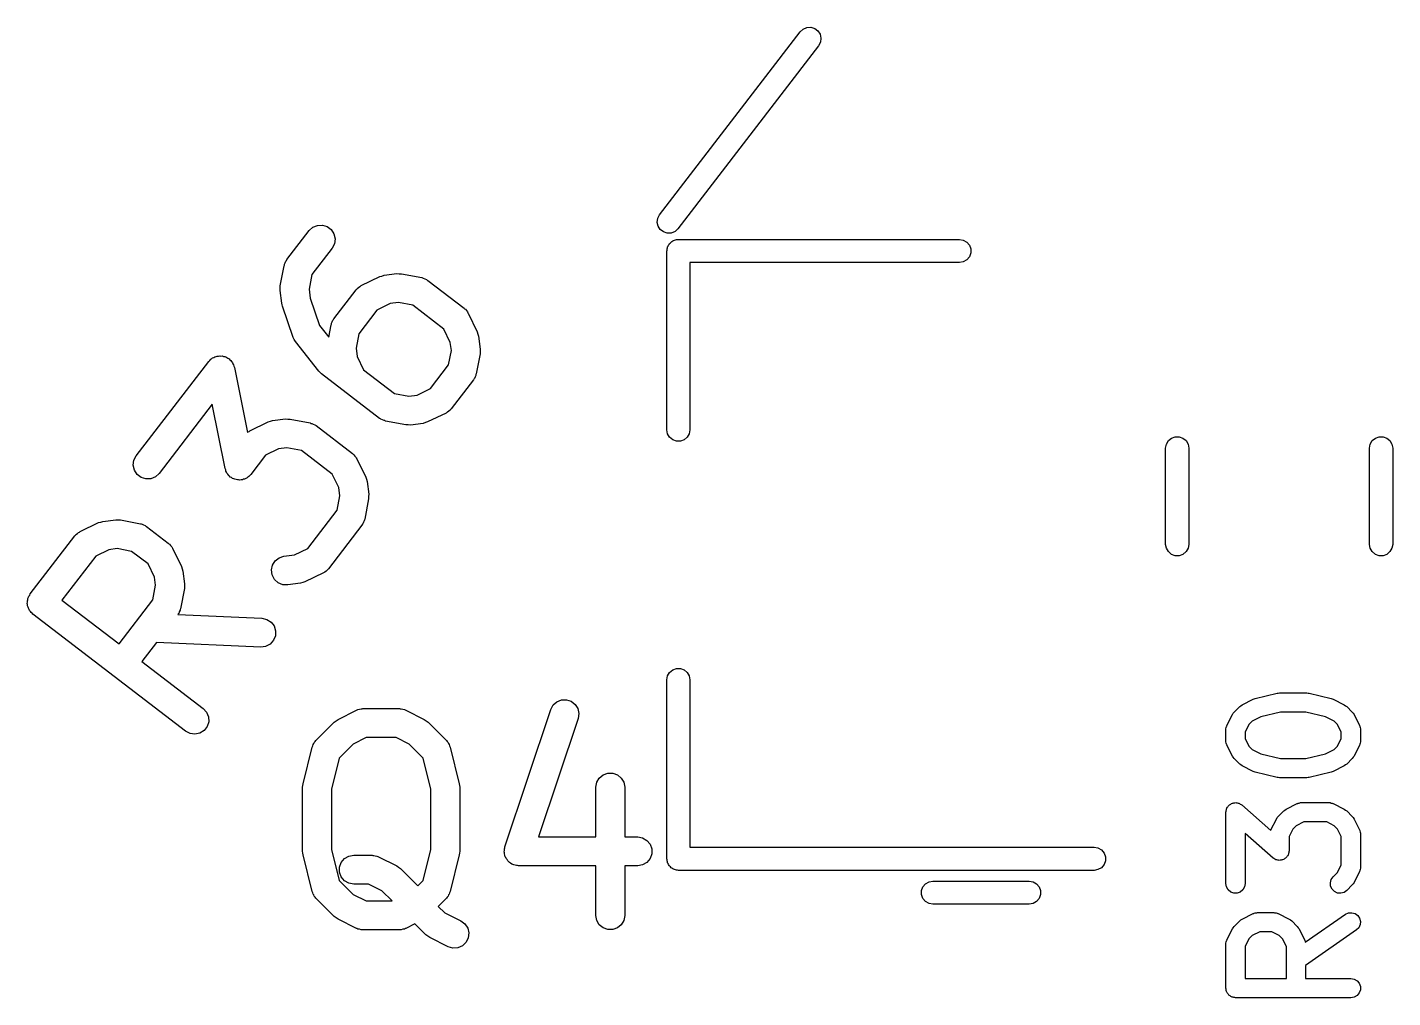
# Model space of a CAD drawing. Extents: x 83.4 to 168.1, y -157.3 to -85.4.
# Drawn here: x 91.53 to 98.63, y -109.38 to -104.34 of the extents above; entities that cross this region are included whole.
import ezdxf

# ---------------------------------------------------------------- set-up
doc = ezdxf.new("R2010")
doc.units = 0
doc.header["$MEASUREMENT"] = 0
doc.layers.add('BLACK', color=7, linetype='CONTINUOUS')

msp = doc.modelspace()

# ---------------------------------------------------------------- linework, layer by layer
at = {"layer": 'Black'}
for p, q in [((94.8202, -105.311), (95.5507, -104.359)), ((95.5507, -104.359), (95.5661, -104.345)), ((95.5661, -104.345), (95.5853, -104.337)), ((95.5853, -104.337), (95.6061, -104.336)), ((95.6061, -104.336), (95.626, -104.342)), ((95.626, -104.342), (95.6425, -104.355)), ((95.6425, -104.355), (95.6537, -104.372)), ((95.6537, -104.372), (95.6582, -104.393)), ((95.6459, -104.432), (94.9154, -105.384)), ((95.6555, -104.413), (95.6459, -104.432)), ((95.6582, -104.393), (95.6555, -104.413)), ((92.9986, -105.393), (93.0178, -105.375)), ((93.0178, -105.375), (93.0418, -105.366)), ((93.0418, -105.366), (93.0678, -105.364)), ((93.0678, -105.364), (93.0927, -105.372)), ((93.0927, -105.372), (93.1134, -105.388)), ((94.8078, -105.35), (94.8106, -105.329)), ((94.8123, -105.37), (94.8078, -105.35)), ((94.8106, -105.329), (94.8202, -105.311)), ((94.8235, -105.388), (94.8123, -105.37)), ((92.8826, -105.544), (92.9986, -105.393)), ((93.1134, -105.388), (93.1273, -105.41)), ((93.1273, -105.41), (93.133, -105.435)), ((93.133, -105.435), (93.1296, -105.461)), ((94.8401, -105.4), (94.8235, -105.388)), ((94.8599, -105.407), (94.8401, -105.4)), ((94.8808, -105.406), (94.8599, -105.407)), ((94.8793, -105.453), (94.8839, -105.45)), ((94.9, -105.398), (94.8808, -105.406)), ((94.8839, -105.45), (94.8879, -105.447)), ((94.8879, -105.447), (94.8928, -105.445)), ((94.8928, -105.445), (94.8974, -105.442)), ((94.8974, -105.442), (94.9025, -105.441)), ((94.9154, -105.384), (94.9, -105.398)), ((94.9025, -105.441), (94.9075, -105.44)), ((94.9075, -105.44), (94.9127, -105.44)), ((94.9127, -105.44), (94.9179, -105.439)), ((94.9179, -105.439), (96.3779, -105.439)), ((96.3779, -105.439), (96.3984, -105.442)), ((96.3984, -105.442), (96.4165, -105.453)), ((93.1176, -105.484), (93.0124, -105.621)), ((93.1296, -105.461), (93.1176, -105.484)), ((94.8579, -105.499), (94.8588, -105.494)), ((94.8579, -106.429), (94.8579, -105.499)), ((94.8588, -105.488), (94.8606, -105.483)), ((94.8588, -105.494), (94.8588, -105.488)), ((94.8606, -105.483), (94.8615, -105.478)), ((94.8615, -105.478), (94.8641, -105.474)), ((94.8641, -105.474), (94.8659, -105.469)), ((94.8659, -105.469), (94.8693, -105.465)), ((94.8693, -105.465), (94.8719, -105.46)), ((94.8719, -105.46), (94.8759, -105.457)), ((94.8759, -105.457), (94.8793, -105.453)), ((96.4165, -105.453), (96.4299, -105.469)), ((96.4299, -105.469), (96.437, -105.488)), ((96.437, -105.509), (96.4299, -105.529)), ((96.437, -105.488), (96.437, -105.509)), ((92.8483, -105.68), (92.8685, -105.576)), ((92.8685, -105.576), (92.87, -105.572)), ((92.87, -105.572), (92.8706, -105.567)), ((92.8706, -105.567), (92.8746, -105.56)), ((92.8746, -105.56), (92.8778, -105.551)), ((92.8778, -105.551), (92.8806, -105.548)), ((92.8806, -105.548), (92.8826, -105.544)), ((96.3779, -105.559), (94.9779, -105.559)), ((94.9779, -105.559), (94.9779, -106.429)), ((96.3984, -105.555), (96.3779, -105.559)), ((96.4165, -105.545), (96.3984, -105.555)), ((96.4299, -105.529), (96.4165, -105.545)), ((93.0124, -105.621), (92.9978, -105.697)), ((93.2695, -105.679), (93.3653, -105.632)), ((93.3653, -105.632), (93.3768, -105.629)), ((93.3768, -105.629), (93.3883, -105.625)), ((93.3883, -105.625), (93.455, -105.616)), ((93.455, -105.616), (93.467, -105.617)), ((93.467, -105.617), (93.4791, -105.617)), ((93.4791, -105.617), (93.5836, -105.637)), ((93.5836, -105.637), (93.5876, -105.639)), ((93.5876, -105.639), (93.5919, -105.64)), ((93.5919, -105.64), (93.5997, -105.644)), ((93.5997, -105.644), (93.6079, -105.647)), ((93.6079, -105.647), (93.6112, -105.65)), ((93.6112, -105.65), (93.615, -105.652)), ((93.615, -105.652), (93.8039, -105.796)), ((92.8475, -105.704), (92.8481, -105.692)), ((92.8563, -105.771), (92.8475, -105.704)), ((92.8481, -105.692), (92.8483, -105.68)), ((92.9978, -105.697), (93.0041, -105.744)), ((93.1269, -105.852), (93.2428, -105.701)), ((93.2428, -105.701), (93.246, -105.698)), ((93.246, -105.698), (93.2484, -105.694)), ((93.2484, -105.694), (93.2555, -105.689)), ((93.2555, -105.689), (93.262, -105.683)), ((93.262, -105.683), (93.266, -105.681)), ((93.266, -105.681), (93.2695, -105.679)), ((92.8586, -105.778), (92.8563, -105.771)), ((92.8597, -105.785), (92.8586, -105.778)), ((92.9151, -105.948), (92.8597, -105.785)), ((93.0041, -105.744), (93.0529, -105.887)), ((93.351, -105.806), (93.2566, -105.929)), ((93.4199, -105.772), (93.351, -105.806)), ((93.4626, -105.767), (93.4199, -105.772)), ((93.5378, -105.781), (93.4626, -105.767)), ((93.6986, -105.905), (93.5378, -105.781)), ((93.8039, -105.796), (93.8068, -105.8)), ((93.8068, -105.8), (93.8104, -105.802)), ((93.8104, -105.802), (93.8156, -105.809)), ((93.1143, -105.879), (93.1148, -105.875)), ((93.1148, -105.875), (93.1189, -105.867)), ((93.1189, -105.867), (93.122, -105.859)), ((93.122, -105.859), (93.1249, -105.855)), ((93.1249, -105.855), (93.1269, -105.852)), ((93.8156, -105.809), (93.8215, -105.816)), ((93.8215, -105.816), (93.8232, -105.82)), ((93.8232, -105.82), (93.8257, -105.823)), ((93.8257, -105.823), (93.8723, -105.919)), ((92.9212, -105.959), (92.9151, -105.948)), ((93.0529, -105.887), (93.1004, -105.947)), ((93.1004, -105.947), (93.1127, -105.883)), ((93.1127, -105.883), (93.1143, -105.879)), ((93.2566, -105.929), (93.2421, -106.004)), ((93.7321, -105.974), (93.6986, -105.905)), ((93.8723, -105.919), (93.8756, -105.931)), ((93.8756, -105.931), (93.8792, -105.942)), ((93.8792, -105.942), (93.888, -106.009)), ((92.9273, -105.97), (92.9212, -105.959)), ((93.0495, -106.124), (92.9273, -105.97)), ((93.2421, -106.004), (93.2477, -106.047)), ((93.7232, -106.091), (93.7377, -106.016)), ((93.7377, -106.016), (93.7321, -105.974)), ((93.888, -106.009), (93.8875, -106.021)), ((92.0999, -106.564), (92.4768, -106.073)), ((92.4768, -106.073), (92.4822, -106.068)), ((92.4822, -106.068), (92.4867, -106.062)), ((92.4867, -106.062), (92.4917, -106.059)), ((92.4917, -106.059), (92.496, -106.055)), ((92.496, -106.055), (92.5027, -106.053)), ((92.5027, -106.053), (92.509, -106.049)), ((92.509, -106.049), (92.5147, -106.048)), ((92.5147, -106.048), (92.52, -106.046)), ((92.52, -106.046), (92.5273, -106.045)), ((92.5273, -106.045), (92.5345, -106.044)), ((92.5345, -106.044), (92.5403, -106.045)), ((92.5403, -106.045), (92.546, -106.044)), ((92.546, -106.044), (92.553, -106.047)), ((92.553, -106.047), (92.5603, -106.048)), ((92.5603, -106.048), (92.5654, -106.05)), ((92.5654, -106.05), (92.5709, -106.052)), ((92.5709, -106.052), (92.5767, -106.057)), ((92.5767, -106.057), (92.5831, -106.06)), ((92.5831, -106.06), (92.587, -106.065)), ((92.587, -106.065), (92.5916, -106.068)), ((92.5916, -106.068), (92.5955, -106.074)), ((92.5955, -106.074), (92.6003, -106.08)), ((92.6003, -106.08), (92.6024, -106.085)), ((92.6024, -106.085), (92.6055, -106.09)), ((92.6055, -106.09), (92.6071, -106.097)), ((93.2477, -106.047), (93.2812, -106.116)), ((93.6288, -106.214), (93.7232, -106.091)), ((93.8873, -106.033), (93.8671, -106.137)), ((93.8875, -106.021), (93.8873, -106.033)), ((92.6071, -106.097), (92.6098, -106.104)), ((92.6098, -106.104), (92.6776, -106.443)), ((93.0563, -106.13), (93.0495, -106.124)), ((93.0625, -106.137), (93.0563, -106.13)), ((93.3647, -106.369), (93.0625, -106.137)), ((93.2812, -106.116), (93.442, -106.239)), ((93.8578, -106.162), (93.8549, -106.165)), ((93.8609, -106.153), (93.8578, -106.162)), ((93.865, -106.146), (93.8609, -106.153)), ((93.8655, -106.141), (93.865, -106.146)), ((93.8671, -106.137), (93.8655, -106.141)), ((93.5599, -106.248), (93.6288, -106.214)), ((93.8529, -106.169), (93.737, -106.32)), ((93.8549, -106.165), (93.8529, -106.169)), ((92.4951, -106.296), (92.2189, -106.656)), ((92.562, -106.63), (92.4951, -106.296)), ((93.442, -106.239), (93.5172, -106.254)), ((93.5172, -106.254), (93.5599, -106.248)), ((92.8085, -106.381), (92.8753, -106.372)), ((92.8753, -106.372), (92.8873, -106.373)), ((92.8873, -106.373), (92.8993, -106.373)), ((92.8993, -106.373), (93.0038, -106.393)), ((93.3686, -106.371), (93.3647, -106.369)), ((93.3718, -106.374), (93.3686, -106.371)), ((93.3801, -106.377), (93.3718, -106.374)), ((93.7103, -106.342), (93.6145, -106.388)), ((93.7138, -106.339), (93.7103, -106.342)), ((93.7178, -106.337), (93.7138, -106.339)), ((93.7243, -106.331), (93.7178, -106.337)), ((93.7314, -106.326), (93.7243, -106.331)), ((93.7338, -106.323), (93.7314, -106.326)), ((93.737, -106.32), (93.7338, -106.323)), ((92.6776, -106.443), (92.6822, -106.439)), ((92.6822, -106.439), (92.6862, -106.437)), ((92.6862, -106.437), (92.6897, -106.434)), ((92.6897, -106.434), (92.7855, -106.388)), ((92.7855, -106.388), (92.797, -106.384)), ((92.797, -106.384), (92.8085, -106.381)), ((93.0038, -106.393), (93.0079, -106.395)), ((93.0079, -106.395), (93.0122, -106.395)), ((93.0122, -106.395), (93.02, -106.399)), ((93.02, -106.399), (93.0282, -106.402)), ((93.0282, -106.402), (93.0314, -106.405)), ((93.0314, -106.405), (93.0353, -106.407)), ((93.0353, -106.407), (93.2242, -106.552)), ((93.3879, -106.381), (93.3801, -106.377)), ((93.3921, -106.381), (93.3879, -106.381)), ((93.3962, -106.383), (93.3921, -106.381)), ((93.5007, -106.403), (93.3962, -106.383)), ((93.5127, -106.403), (93.5007, -106.403)), ((93.5247, -106.404), (93.5127, -106.403)), ((93.5915, -106.395), (93.5247, -106.404)), ((93.603, -106.391), (93.5915, -106.395)), ((93.6145, -106.388), (93.603, -106.391)), ((94.8615, -106.449), (94.8579, -106.429)), ((94.9779, -106.429), (94.9743, -106.449)), ((94.8719, -106.467), (94.8615, -106.449)), ((94.8879, -106.481), (94.8719, -106.467)), ((94.9075, -106.488), (94.8879, -106.481)), ((94.9283, -106.488), (94.9075, -106.488)), ((94.9479, -106.481), (94.9283, -106.488)), ((94.9639, -106.467), (94.9479, -106.481)), ((94.9743, -106.449), (94.9639, -106.467)), ((97.4501, -106.524), (97.4537, -106.503)), ((97.4537, -106.503), (97.4641, -106.485)), ((97.4641, -106.485), (97.4801, -106.472)), ((97.4801, -106.472), (97.4997, -106.465)), ((97.4997, -106.465), (97.5205, -106.465)), ((97.5205, -106.465), (97.5401, -106.472)), ((97.5401, -106.472), (97.5561, -106.485)), ((97.5561, -106.485), (97.5665, -106.503)), ((97.5665, -106.503), (97.5701, -106.524)), ((98.5101, -106.524), (98.5137, -106.503)), ((98.5137, -106.503), (98.5241, -106.485)), ((98.5241, -106.485), (98.5401, -106.472)), ((98.5401, -106.472), (98.5597, -106.465)), ((98.5597, -106.465), (98.5805, -106.465)), ((98.5805, -106.465), (98.6001, -106.472)), ((98.6001, -106.472), (98.6161, -106.485)), ((98.6161, -106.485), (98.6265, -106.503)), ((98.6265, -106.503), (98.6301, -106.524)), ((92.0845, -106.613), (92.0879, -106.587)), ((92.0879, -106.587), (92.0999, -106.564)), ((92.7713, -106.561), (92.6951, -106.661)), ((92.8401, -106.528), (92.7713, -106.561)), ((92.8828, -106.522), (92.8401, -106.528)), ((92.958, -106.537), (92.8828, -106.522)), ((93.1188, -106.66), (92.958, -106.537)), ((93.2242, -106.552), (93.2271, -106.555)), ((93.2271, -106.555), (93.2307, -106.558)), ((93.2307, -106.558), (93.2358, -106.565)), ((93.2358, -106.565), (93.2418, -106.571)), ((93.2418, -106.571), (93.2434, -106.575)), ((93.2434, -106.575), (93.2459, -106.579)), ((93.2459, -106.579), (93.2925, -106.675)), ((97.4501, -107.024), (97.4501, -106.524)), ((97.5701, -106.524), (97.5701, -107.024)), ((98.5101, -107.024), (98.5101, -106.524)), ((98.6301, -106.524), (98.6301, -107.024)), ((92.0901, -106.639), (92.0845, -106.613)), ((92.1041, -106.661), (92.0901, -106.639)), ((92.2189, -106.656), (92.1997, -106.673)), ((92.5647, -106.637), (92.562, -106.63)), ((92.5663, -106.644), (92.5647, -106.637)), ((92.5694, -106.649), (92.5663, -106.644)), ((92.5715, -106.654), (92.5694, -106.649)), ((92.5763, -106.66), (92.5715, -106.654)), ((92.1248, -106.676), (92.1041, -106.661)), ((92.1496, -106.684), (92.1248, -106.676)), ((92.1756, -106.683), (92.1496, -106.684)), ((92.1997, -106.673), (92.1756, -106.683)), ((92.5803, -106.666), (92.5763, -106.66)), ((92.5849, -106.669), (92.5803, -106.666)), ((92.5887, -106.674), (92.5849, -106.669)), ((92.5951, -106.677), (92.5887, -106.674)), ((92.6009, -106.682), (92.5951, -106.677)), ((92.6065, -106.683), (92.6009, -106.682)), ((92.6115, -106.686), (92.6065, -106.683)), ((92.6188, -106.687), (92.6115, -106.686)), ((92.6258, -106.689), (92.6188, -106.687)), ((92.6316, -106.689), (92.6258, -106.689)), ((92.6373, -106.69), (92.6316, -106.689)), ((92.6445, -106.689), (92.6373, -106.69)), ((92.6518, -106.688), (92.6445, -106.689)), ((92.6572, -106.686), (92.6518, -106.688)), ((92.6628, -106.685), (92.6572, -106.686)), ((92.6691, -106.681), (92.6628, -106.685)), ((92.6759, -106.678), (92.6691, -106.681)), ((92.6801, -106.674), (92.6759, -106.678)), ((92.6851, -106.671), (92.6801, -106.674)), ((92.6897, -106.666), (92.6851, -106.671)), ((92.6951, -106.661), (92.6897, -106.666)), ((93.1523, -106.729), (93.1188, -106.66)), ((93.1579, -106.772), (93.1523, -106.729)), ((93.2925, -106.675), (93.2958, -106.686)), ((93.2958, -106.686), (93.2994, -106.698)), ((93.2994, -106.698), (93.3082, -106.764)), ((93.1434, -106.847), (93.1579, -106.772)), ((93.3075, -106.788), (93.2873, -106.893)), ((93.3077, -106.776), (93.3075, -106.788)), ((93.3082, -106.764), (93.3077, -106.776)), ((92.991, -107.046), (93.1434, -106.847)), ((91.8077, -106.958), (91.9035, -106.911)), ((91.9035, -106.911), (91.915, -106.908)), ((91.915, -106.908), (91.9265, -106.905)), ((91.9265, -106.905), (91.9933, -106.896)), ((91.9933, -106.896), (92.0053, -106.896)), ((92.0053, -106.896), (92.0173, -106.896)), ((92.0173, -106.896), (92.1218, -106.917)), ((92.1218, -106.917), (92.1259, -106.918)), ((92.1259, -106.918), (92.1302, -106.919)), ((92.1302, -106.919), (92.1379, -106.923)), ((92.1379, -106.923), (92.1462, -106.926)), ((92.1462, -106.926), (92.1494, -106.929)), ((92.1494, -106.929), (92.1533, -106.931)), ((92.1533, -106.931), (92.2666, -107.018)), ((93.2732, -106.924), (93.0992, -107.151)), ((93.2752, -106.92), (93.2732, -106.924)), ((93.278, -106.917), (93.2752, -106.92)), ((93.2811, -106.909), (93.278, -106.917)), ((93.2852, -106.901), (93.2811, -106.909)), ((93.2858, -106.897), (93.2852, -106.901)), ((93.2873, -106.893), (93.2858, -106.897)), ((91.5491, -107.282), (91.781, -106.98)), ((91.781, -106.98), (91.7842, -106.977)), ((91.7842, -106.977), (91.7866, -106.973)), ((91.7866, -106.973), (91.7938, -106.968)), ((91.7938, -106.968), (91.8002, -106.962)), ((91.8002, -106.962), (91.8042, -106.961)), ((91.8042, -106.961), (91.8077, -106.958)), ((91.9581, -107.052), (91.8893, -107.085)), ((92.0008, -107.046), (91.9581, -107.052)), ((92.076, -107.061), (92.0008, -107.046)), ((92.1612, -107.126), (92.076, -107.061)), ((92.2666, -107.018), (92.2695, -107.021)), ((92.2695, -107.021), (92.2731, -107.023)), ((92.2731, -107.023), (92.2783, -107.03)), ((92.2783, -107.03), (92.2842, -107.037)), ((92.2842, -107.037), (92.2858, -107.041)), ((92.2858, -107.041), (92.2884, -107.044)), ((92.2884, -107.044), (92.335, -107.14)), ((92.8674, -107.086), (92.9221, -107.079)), ((92.9221, -107.079), (92.991, -107.046)), ((97.4537, -107.044), (97.4501, -107.024)), ((97.4641, -107.062), (97.4537, -107.044)), ((97.4801, -107.076), (97.4641, -107.062)), ((97.4997, -107.083), (97.4801, -107.076)), ((97.5205, -107.083), (97.4997, -107.083)), ((97.5401, -107.076), (97.5205, -107.083)), ((97.5561, -107.062), (97.5401, -107.076)), ((97.5665, -107.044), (97.5561, -107.062)), ((97.5701, -107.024), (97.5665, -107.044)), ((98.5137, -107.044), (98.5101, -107.024)), ((98.5241, -107.062), (98.5137, -107.044)), ((98.5401, -107.076), (98.5241, -107.062)), ((98.5597, -107.083), (98.5401, -107.076)), ((98.5805, -107.083), (98.5597, -107.083)), ((98.6001, -107.076), (98.5805, -107.083)), ((98.6161, -107.062), (98.6001, -107.076)), ((98.6265, -107.044), (98.6161, -107.062)), ((98.6301, -107.024), (98.6265, -107.044)), ((91.8893, -107.085), (91.7138, -107.314)), ((92.1947, -107.195), (92.1612, -107.126)), ((92.335, -107.14), (92.3383, -107.152)), ((92.3383, -107.152), (92.3419, -107.163)), ((92.8023, -107.157), (92.8079, -107.132)), ((92.8079, -107.132), (92.8219, -107.11)), ((92.8219, -107.11), (92.8426, -107.094)), ((92.8426, -107.094), (92.8674, -107.086)), ((93.096, -107.154), (93.0936, -107.157)), ((93.0992, -107.151), (93.096, -107.154)), ((92.2003, -107.237), (92.1947, -107.195)), ((92.3419, -107.163), (92.3507, -107.23)), ((92.8057, -107.183), (92.8023, -107.157)), ((92.8177, -107.206), (92.8057, -107.183)), ((92.8369, -107.224), (92.8177, -107.206)), ((92.861, -107.234), (92.8369, -107.224)), ((92.9538, -107.226), (92.887, -107.235)), ((92.9652, -107.223), (92.9538, -107.226)), ((92.9768, -107.219), (92.9652, -107.223)), ((93.0725, -107.173), (92.9768, -107.219)), ((93.076, -107.17), (93.0725, -107.173)), ((93.08, -107.169), (93.076, -107.17)), ((93.0865, -107.163), (93.08, -107.169)), ((93.0936, -107.157), (93.0865, -107.163)), ((91.5401, -107.299), (91.5421, -107.293)), ((91.5421, -107.293), (91.5461, -107.288)), ((91.5461, -107.288), (91.5491, -107.282)), ((92.1858, -107.313), (92.2003, -107.237)), ((92.3499, -107.254), (92.3297, -107.359)), ((92.3501, -107.242), (92.3499, -107.254)), ((92.3507, -107.23), (92.3501, -107.242)), ((92.887, -107.235), (92.861, -107.234)), ((91.5337, -107.331), (91.5345, -107.324)), ((91.5351, -107.337), (91.5337, -107.331)), ((91.5343, -107.318), (91.5362, -107.312)), ((91.5345, -107.324), (91.5343, -107.318)), ((91.5354, -107.344), (91.5351, -107.337)), ((91.5379, -107.35), (91.5354, -107.344)), ((91.5362, -107.312), (91.5371, -107.305)), ((91.5371, -107.305), (91.5401, -107.299)), ((91.5393, -107.356), (91.5379, -107.35)), ((91.5429, -107.362), (91.5393, -107.356)), ((91.5454, -107.368), (91.5429, -107.362)), ((91.5498, -107.373), (91.5454, -107.368)), ((91.7138, -107.314), (92.0103, -107.541)), ((92.0103, -107.541), (92.1858, -107.313)), ((92.3276, -107.367), (92.3236, -107.375)), ((92.3282, -107.363), (92.3276, -107.367)), ((92.3297, -107.359), (92.3282, -107.363)), ((91.5533, -107.378), (91.5498, -107.373)), ((91.5585, -107.382), (91.5533, -107.378)), ((91.563, -107.387), (91.5585, -107.382)), ((92.3563, -107.996), (91.563, -107.387)), ((92.3176, -107.386), (92.3161, -107.389)), ((92.3161, -107.389), (92.7531, -107.408)), ((92.3204, -107.383), (92.3176, -107.386)), ((92.3236, -107.375), (92.3204, -107.383)), ((92.7531, -107.408), (92.7786, -107.414)), ((92.7786, -107.414), (92.8005, -107.428)), ((92.8005, -107.428), (92.8164, -107.448)), ((92.8231, -107.499), (92.8131, -107.523)), ((92.8164, -107.448), (92.8242, -107.473)), ((92.8242, -107.473), (92.8231, -107.499)), ((92.2049, -107.534), (92.1293, -107.633)), ((92.7466, -107.558), (92.2049, -107.534)), ((92.7724, -107.555), (92.7466, -107.558)), ((92.7955, -107.543), (92.7724, -107.555)), ((92.8131, -107.523), (92.7955, -107.543)), ((92.1293, -107.633), (92.4476, -107.877)), ((94.8579, -107.729), (94.8615, -107.708)), ((94.8615, -107.708), (94.8719, -107.69)), ((94.8719, -107.69), (94.8879, -107.677)), ((94.8879, -107.677), (94.9075, -107.67)), ((94.9075, -107.67), (94.9283, -107.67)), ((94.9283, -107.67), (94.9479, -107.677)), ((94.9479, -107.677), (94.9639, -107.69)), ((94.9639, -107.69), (94.9743, -107.708)), ((94.9743, -107.708), (94.9779, -107.729)), ((94.8579, -108.659), (94.8579, -107.729)), ((94.9779, -107.729), (94.9779, -108.599)), ((94.2541, -107.882), (94.2665, -107.859)), ((94.2665, -107.859), (94.286, -107.842)), ((94.286, -107.842), (94.3102, -107.832)), ((94.3102, -107.832), (94.3363, -107.832)), ((94.3363, -107.832), (94.361, -107.84)), ((94.361, -107.84), (94.3814, -107.856)), ((94.3814, -107.856), (94.395, -107.878)), ((97.8349, -107.867), (97.8415, -107.863)), ((97.8415, -107.863), (97.8479, -107.858)), ((97.8479, -107.858), (97.905, -107.829)), ((97.905, -107.829), (97.9103, -107.828)), ((97.9103, -107.828), (97.9153, -107.826)), ((97.9153, -107.826), (98.0296, -107.797)), ((98.0296, -107.797), (98.0357, -107.797)), ((98.0357, -107.797), (98.0417, -107.796)), ((98.0417, -107.796), (98.1845, -107.796)), ((98.1845, -107.796), (98.1906, -107.797)), ((98.1906, -107.797), (98.1967, -107.797)), ((98.1967, -107.797), (98.311, -107.826)), ((98.311, -107.826), (98.3159, -107.828)), ((98.3159, -107.828), (98.3212, -107.829)), ((98.3212, -107.829), (98.3783, -107.858)), ((98.3783, -107.858), (98.3848, -107.863)), ((98.3848, -107.863), (98.3913, -107.867)), ((92.4476, -107.877), (92.4652, -107.896)), ((92.4652, -107.896), (92.4752, -107.92)), ((92.4752, -107.92), (92.4763, -107.946)), ((93.1392, -107.941), (93.1489, -107.934)), ((93.1489, -107.934), (93.2441, -107.886)), ((93.2441, -107.886), (93.2483, -107.885)), ((93.2483, -107.885), (93.252, -107.883)), ((93.252, -107.883), (93.2607, -107.881)), ((93.2607, -107.881), (93.2691, -107.879)), ((93.2691, -107.879), (93.2734, -107.879)), ((93.2734, -107.879), (93.2777, -107.878)), ((93.2777, -107.878), (93.4681, -107.878)), ((93.4681, -107.878), (93.4724, -107.879)), ((93.4724, -107.879), (93.4767, -107.879)), ((93.4767, -107.879), (93.4851, -107.881)), ((93.4851, -107.881), (93.4938, -107.883)), ((93.4938, -107.883), (93.4975, -107.885)), ((93.4975, -107.885), (93.5017, -107.886)), ((93.5017, -107.886), (93.5969, -107.934)), ((93.5969, -107.934), (93.6066, -107.941)), ((94.016, -108.596), (94.2541, -107.882)), ((94.3964, -107.93), (94.1912, -108.545)), ((94.395, -107.878), (94.4002, -107.904)), ((94.4002, -107.904), (94.3964, -107.93)), ((97.7684, -107.966), (97.797, -107.909)), ((97.797, -107.909), (97.8017, -107.902)), ((97.8017, -107.902), (97.8063, -107.896)), ((97.8063, -107.896), (97.8349, -107.867)), ((97.9449, -107.921), (97.8999, -107.944)), ((98.0478, -107.896), (97.9449, -107.921)), ((98.1784, -107.896), (98.0478, -107.896)), ((98.2814, -107.921), (98.1784, -107.896)), ((98.3264, -107.944), (98.2814, -107.921)), ((98.3913, -107.867), (98.4199, -107.896)), ((98.4199, -107.896), (98.4245, -107.902)), ((98.4245, -107.902), (98.4293, -107.909)), ((98.4293, -107.909), (98.4578, -107.966)), ((92.3794, -108.008), (92.3563, -107.996)), ((92.4307, -108.006), (92.4052, -108.011)), ((92.4526, -107.992), (92.4307, -108.006)), ((92.4685, -107.971), (92.4526, -107.992)), ((92.4763, -107.946), (92.4685, -107.971)), ((93.0341, -108.043), (93.1294, -107.948)), ((93.1294, -107.948), (93.1392, -107.941)), ((93.6066, -107.941), (93.6164, -107.948)), ((93.6164, -107.948), (93.7116, -108.043)), ((97.7631, -107.988), (97.7636, -107.986)), ((97.7631, -108.046), (97.7631, -107.988)), ((97.7634, -107.983), (97.7651, -107.977)), ((97.7636, -107.986), (97.7634, -107.983)), ((97.7651, -107.977), (97.7661, -107.971)), ((97.7661, -107.971), (97.7676, -107.969)), ((97.7676, -107.969), (97.7684, -107.966)), ((97.8828, -107.961), (97.8631, -108)), ((97.8631, -108), (97.8631, -108.034)), ((97.8999, -107.944), (97.8828, -107.961)), ((98.3435, -107.961), (98.3264, -107.944)), ((98.3631, -108), (98.3435, -107.961)), ((98.3631, -108.034), (98.3631, -108)), ((98.4578, -107.966), (98.4587, -107.969)), ((98.4587, -107.969), (98.4601, -107.971)), ((98.4601, -107.971), (98.4611, -107.977)), ((98.4611, -107.977), (98.4628, -107.983)), ((98.4628, -107.983), (98.4626, -107.986)), ((98.4626, -107.986), (98.4631, -107.988)), ((98.4631, -107.988), (98.4631, -108.046)), ((92.4052, -108.011), (92.3794, -108.008)), ((92.9668, -108.269), (93.0144, -108.078)), ((93.0144, -108.078), (93.0174, -108.072)), ((93.0174, -108.072), (93.0192, -108.065)), ((93.0192, -108.065), (93.0226, -108.06)), ((93.0226, -108.06), (93.025, -108.054)), ((93.025, -108.054), (93.03, -108.049)), ((93.03, -108.049), (93.0341, -108.043)), ((93.2268, -108.063), (93.1549, -108.135)), ((93.2954, -108.028), (93.2268, -108.063)), ((93.4504, -108.028), (93.2954, -108.028)), ((93.5189, -108.063), (93.4504, -108.028)), ((93.5909, -108.135), (93.5189, -108.063)), ((93.7116, -108.043), (93.7158, -108.049)), ((93.7158, -108.049), (93.7208, -108.054)), ((93.7208, -108.054), (93.7232, -108.06)), ((93.7232, -108.06), (93.7266, -108.065)), ((93.7266, -108.065), (93.7284, -108.072)), ((93.7284, -108.072), (93.7314, -108.078)), ((93.7314, -108.078), (93.779, -108.269)), ((97.7636, -108.048), (97.7631, -108.046)), ((97.7634, -108.051), (97.7636, -108.048)), ((97.7651, -108.057), (97.7634, -108.051)), ((97.7661, -108.063), (97.7651, -108.057)), ((97.7676, -108.065), (97.7661, -108.063)), ((97.7684, -108.068), (97.7676, -108.065)), ((97.797, -108.125), (97.7684, -108.068)), ((97.8631, -108.034), (97.8828, -108.073)), ((97.8828, -108.073), (97.8999, -108.09)), ((98.3264, -108.09), (98.3435, -108.073)), ((98.3435, -108.073), (98.3631, -108.034)), ((98.4578, -108.068), (98.4293, -108.125)), ((98.4587, -108.065), (98.4578, -108.068)), ((98.4601, -108.063), (98.4587, -108.065)), ((98.4611, -108.057), (98.4601, -108.063)), ((98.4628, -108.051), (98.4611, -108.057)), ((98.4631, -108.046), (98.4626, -108.048)), ((98.4626, -108.048), (98.4628, -108.051)), ((93.1549, -108.135), (93.1146, -108.296)), ((93.6312, -108.296), (93.5909, -108.135)), ((97.8017, -108.131), (97.797, -108.125)), ((97.8063, -108.138), (97.8017, -108.131)), ((97.8349, -108.167), (97.8063, -108.138)), ((97.8999, -108.09), (97.9449, -108.113)), ((97.9449, -108.113), (98.0478, -108.138)), ((98.0478, -108.138), (98.1784, -108.138)), ((98.1784, -108.138), (98.2814, -108.113)), ((98.2814, -108.113), (98.3264, -108.09)), ((98.4199, -108.138), (98.3913, -108.167)), ((98.4245, -108.131), (98.4199, -108.138)), ((98.4293, -108.125), (98.4245, -108.131)), ((94.5259, -108.222), (94.5503, -108.213)), ((94.5503, -108.213), (94.5764, -108.213)), ((94.5764, -108.213), (94.6009, -108.222)), ((97.8415, -108.171), (97.8349, -108.167)), ((97.8479, -108.176), (97.8415, -108.171)), ((97.905, -108.205), (97.8479, -108.176)), ((97.9103, -108.206), (97.905, -108.205)), ((97.9153, -108.208), (97.9103, -108.206)), ((98.0296, -108.237), (97.9153, -108.208)), ((98.311, -108.208), (98.1967, -108.237)), ((98.316, -108.206), (98.311, -108.208)), ((98.3212, -108.205), (98.316, -108.206)), ((98.3783, -108.176), (98.3212, -108.205)), ((98.3848, -108.171), (98.3783, -108.176)), ((98.3913, -108.167), (98.3848, -108.171)), ((92.9646, -108.287), (92.9662, -108.278)), ((92.9646, -108.62), (92.9646, -108.287)), ((92.9662, -108.278), (92.9668, -108.269)), ((93.779, -108.269), (93.7796, -108.278)), ((93.7796, -108.278), (93.7812, -108.287)), ((93.7812, -108.287), (93.7812, -108.62)), ((94.4884, -108.287), (94.4929, -108.261)), ((94.4884, -108.545), (94.4884, -108.287)), ((94.4929, -108.261), (94.5059, -108.239)), ((94.5059, -108.239), (94.5259, -108.222)), ((94.6009, -108.222), (94.6208, -108.239)), ((94.6208, -108.239), (94.6339, -108.261)), ((94.6339, -108.261), (94.6384, -108.287)), ((94.6384, -108.287), (94.6384, -108.545)), ((98.0357, -108.237), (98.0296, -108.237)), ((98.0417, -108.238), (98.0357, -108.237)), ((98.1845, -108.238), (98.0417, -108.238)), ((98.1906, -108.237), (98.1845, -108.238)), ((98.1967, -108.237), (98.1906, -108.237)), ((93.1146, -108.296), (93.1146, -108.611)), ((93.6312, -108.611), (93.6312, -108.296)), ((97.7631, -108.417), (97.764, -108.412)), ((97.7631, -108.788), (97.7631, -108.417)), ((97.764, -108.412), (97.7641, -108.407)), ((97.7641, -108.407), (97.7655, -108.404)), ((97.7655, -108.404), (97.7661, -108.4)), ((97.7661, -108.4), (97.7686, -108.396)), ((97.7686, -108.396), (97.7703, -108.391)), ((97.7703, -108.391), (97.7729, -108.388)), ((97.7729, -108.388), (97.7748, -108.385)), ((97.7748, -108.385), (97.7786, -108.382)), ((97.7786, -108.382), (97.7818, -108.378)), ((97.7818, -108.378), (97.7852, -108.376)), ((97.7852, -108.376), (97.7881, -108.374)), ((97.7881, -108.374), (97.7927, -108.372)), ((97.7927, -108.372), (97.797, -108.37)), ((97.797, -108.37), (97.8008, -108.369)), ((97.8008, -108.369), (97.8044, -108.368)), ((97.8044, -108.368), (97.8093, -108.368)), ((97.8093, -108.368), (97.8142, -108.367)), ((97.8142, -108.367), (97.8179, -108.368)), ((97.8179, -108.368), (97.8218, -108.368)), ((97.8218, -108.368), (97.8264, -108.369)), ((97.8264, -108.369), (97.8312, -108.37)), ((97.8312, -108.37), (97.8345, -108.372)), ((97.8345, -108.372), (97.8381, -108.374)), ((97.8381, -108.374), (97.8419, -108.377)), ((97.8419, -108.377), (97.846, -108.379)), ((97.846, -108.379), (97.9964, -108.511)), ((98.0349, -108.439), (98.0635, -108.41)), ((98.0635, -108.41), (98.07, -108.406)), ((98.07, -108.406), (98.0765, -108.401)), ((98.0765, -108.401), (98.1336, -108.372)), ((98.1336, -108.372), (98.1364, -108.371)), ((98.1364, -108.371), (98.1389, -108.37)), ((98.1389, -108.37), (98.1446, -108.369)), ((98.1446, -108.369), (98.1503, -108.367)), ((98.1503, -108.367), (98.1531, -108.367)), ((98.1531, -108.367), (98.156, -108.367)), ((98.156, -108.367), (98.2988, -108.367)), ((98.2988, -108.367), (98.3017, -108.367)), ((98.3017, -108.367), (98.3045, -108.367)), ((98.3045, -108.367), (98.3102, -108.369)), ((98.3102, -108.369), (98.3159, -108.37)), ((98.3159, -108.37), (98.3184, -108.371)), ((98.3184, -108.371), (98.3212, -108.372)), ((98.3212, -108.372), (98.3783, -108.401)), ((98.3783, -108.401), (98.3848, -108.406)), ((98.3848, -108.406), (98.3913, -108.41)), ((98.3913, -108.41), (98.4199, -108.439)), ((97.997, -108.509), (98.0255, -108.452)), ((98.0255, -108.452), (98.0303, -108.445)), ((98.0303, -108.445), (98.0349, -108.439)), ((98.1285, -108.487), (98.1114, -108.504)), ((98.1678, -108.467), (98.1285, -108.487)), ((98.287, -108.467), (98.1678, -108.467)), ((98.3264, -108.487), (98.287, -108.467)), ((98.3435, -108.504), (98.3264, -108.487)), ((98.4199, -108.439), (98.4245, -108.445)), ((98.4245, -108.445), (98.4293, -108.452)), ((98.4293, -108.452), (98.4578, -108.509)), ((94.1912, -108.545), (94.4884, -108.545)), ((94.6384, -108.545), (94.7062, -108.545)), ((94.7062, -108.545), (94.7319, -108.55)), ((94.7319, -108.55), (94.7544, -108.563)), ((94.7544, -108.563), (94.7712, -108.583)), ((98.0088, -108.655), (97.8631, -108.527)), ((97.8631, -108.527), (97.8631, -108.788)), ((97.9964, -108.511), (97.997, -108.509)), ((98.1114, -108.504), (98.0917, -108.543)), ((98.0917, -108.543), (98.0917, -108.617)), ((98.3631, -108.543), (98.3435, -108.504)), ((98.3631, -108.691), (98.3631, -108.543)), ((98.4578, -108.509), (98.4587, -108.512)), ((98.4587, -108.512), (98.4601, -108.514)), ((98.4601, -108.514), (98.4611, -108.52)), ((98.4611, -108.52), (98.4628, -108.526)), ((98.4628, -108.526), (98.4626, -108.528)), ((98.4626, -108.528), (98.4631, -108.531)), ((98.4631, -108.531), (98.4631, -108.703)), ((92.9662, -108.629), (92.9646, -108.62)), ((92.9668, -108.638), (92.9662, -108.629)), ((93.0144, -108.829), (92.9668, -108.638)), ((93.1146, -108.611), (93.1549, -108.772)), ((93.1818, -108.658), (93.2044, -108.645)), ((93.2044, -108.645), (93.23, -108.64)), ((93.23, -108.64), (93.3253, -108.64)), ((93.3253, -108.64), (93.3295, -108.641)), ((93.3295, -108.641), (93.3339, -108.641)), ((93.3339, -108.641), (93.3423, -108.643)), ((93.3423, -108.643), (93.3509, -108.645)), ((93.3509, -108.645), (93.3547, -108.647)), ((93.5909, -108.772), (93.6312, -108.611)), ((93.779, -108.638), (93.7314, -108.829)), ((93.7796, -108.629), (93.779, -108.638)), ((93.7812, -108.62), (93.7796, -108.629)), ((94.0122, -108.622), (94.0133, -108.615)), ((94.0133, -108.628), (94.0122, -108.622)), ((94.0133, -108.607), (94.0152, -108.602)), ((94.0133, -108.615), (94.0133, -108.607)), ((94.0133, -108.633), (94.0133, -108.628)), ((94.0159, -108.64), (94.0133, -108.633)), ((94.0152, -108.602), (94.016, -108.596)), ((94.0174, -108.648), (94.0159, -108.64)), ((94.7712, -108.583), (94.7801, -108.607)), ((94.7801, -108.633), (94.7712, -108.658)), ((94.7801, -108.607), (94.7801, -108.633)), ((94.9779, -108.599), (97.0779, -108.599)), ((97.0779, -108.599), (97.0984, -108.602)), ((97.0984, -108.602), (97.1165, -108.613)), ((97.1165, -108.613), (97.1298, -108.629)), ((97.1298, -108.629), (97.137, -108.648)), ((98.0845, -108.643), (98.0819, -108.646)), ((98.0862, -108.638), (98.0845, -108.643)), ((98.0887, -108.634), (98.0862, -108.638)), ((98.0893, -108.63), (98.0887, -108.634)), ((98.0907, -108.627), (98.0893, -108.63)), ((98.0908, -108.622), (98.0907, -108.627)), ((98.0917, -108.617), (98.0908, -108.622)), ((93.1562, -108.702), (93.1651, -108.678)), ((93.1562, -108.728), (93.1562, -108.702)), ((93.1651, -108.678), (93.1818, -108.658)), ((93.3547, -108.647), (93.3588, -108.648)), ((93.3588, -108.648), (93.4541, -108.696)), ((93.4541, -108.696), (93.4637, -108.703)), ((93.4637, -108.703), (93.4735, -108.71)), ((93.4735, -108.71), (93.5634, -108.8)), ((94.0203, -108.652), (94.0174, -108.648)), ((94.0222, -108.658), (94.0203, -108.652)), ((94.0271, -108.663), (94.0222, -108.658)), ((94.0311, -108.67), (94.0271, -108.663)), ((94.0354, -108.673), (94.0311, -108.67)), ((94.039, -108.678), (94.0354, -108.673)), ((94.0455, -108.681), (94.039, -108.678)), ((94.0515, -108.686), (94.0455, -108.681)), ((94.0567, -108.688), (94.0515, -108.686)), ((94.0615, -108.691), (94.0567, -108.688)), ((94.069, -108.692), (94.0615, -108.691)), ((94.0762, -108.694), (94.069, -108.692)), ((94.0817, -108.694), (94.0762, -108.694)), ((94.0872, -108.695), (94.0817, -108.694)), ((94.4884, -108.695), (94.0872, -108.695)), ((94.4884, -108.953), (94.4884, -108.695)), ((94.7062, -108.695), (94.6384, -108.695)), ((94.6384, -108.695), (94.6384, -108.953)), ((94.7319, -108.691), (94.7062, -108.695)), ((94.7544, -108.678), (94.7319, -108.691)), ((94.7712, -108.658), (94.7544, -108.678)), ((94.8588, -108.664), (94.8579, -108.659)), ((94.8588, -108.669), (94.8588, -108.664)), ((94.8606, -108.674), (94.8588, -108.669)), ((94.8615, -108.679), (94.8606, -108.674)), ((94.8641, -108.684), (94.8615, -108.679)), ((94.8659, -108.689), (94.8641, -108.684)), ((94.8693, -108.693), (94.8659, -108.689)), ((94.8719, -108.697), (94.8693, -108.693)), ((94.8759, -108.701), (94.8719, -108.697)), ((94.8793, -108.705), (94.8759, -108.701)), ((94.8839, -108.707), (94.8793, -108.705)), ((94.8879, -108.711), (94.8839, -108.707)), ((94.8928, -108.712), (94.8879, -108.711)), ((94.8974, -108.715), (94.8928, -108.712)), ((94.9025, -108.716), (94.8974, -108.715)), ((94.9075, -108.718), (94.9025, -108.716)), ((97.0984, -108.715), (97.0779, -108.719)), ((97.1165, -108.705), (97.0984, -108.715)), ((97.1298, -108.689), (97.1165, -108.705)), ((97.137, -108.669), (97.1298, -108.689)), ((97.137, -108.648), (97.137, -108.669)), ((98.0129, -108.657), (98.0088, -108.655)), ((98.0167, -108.66), (98.0129, -108.657)), ((98.0203, -108.662), (98.0167, -108.66)), ((98.0236, -108.664), (98.0203, -108.662)), ((98.0284, -108.665), (98.0236, -108.664)), ((98.033, -108.666), (98.0284, -108.665)), ((98.0369, -108.666), (98.033, -108.666)), ((98.0407, -108.667), (98.0369, -108.666)), ((98.0455, -108.666), (98.0407, -108.667)), ((98.0504, -108.666), (98.0455, -108.666)), ((98.054, -108.665), (98.0504, -108.666)), ((98.0578, -108.664), (98.054, -108.665)), ((98.0621, -108.662), (98.0578, -108.664)), ((98.0667, -108.66), (98.0621, -108.662)), ((98.0696, -108.658), (98.0667, -108.66)), ((98.073, -108.656), (98.0696, -108.658)), ((98.0762, -108.652), (98.073, -108.656)), ((98.08, -108.649), (98.0762, -108.652)), ((98.0819, -108.646), (98.08, -108.649)), ((98.3435, -108.73), (98.3631, -108.691)), ((98.4611, -108.714), (98.4601, -108.72)), ((98.4628, -108.708), (98.4611, -108.714)), ((98.4631, -108.703), (98.4626, -108.706)), ((98.4626, -108.706), (98.4628, -108.708)), ((93.1549, -108.772), (93.2268, -108.844)), ((93.1651, -108.753), (93.1562, -108.728)), ((93.1818, -108.773), (93.1651, -108.753)), ((93.2044, -108.786), (93.1818, -108.773)), ((93.23, -108.79), (93.2044, -108.786)), ((93.5634, -108.8), (93.5909, -108.772)), ((94.9127, -108.718), (94.9075, -108.718)), ((94.9179, -108.719), (94.9127, -108.718)), ((97.0779, -108.719), (94.9179, -108.719)), ((96.2021, -108.789), (96.2202, -108.778)), ((96.2202, -108.778), (96.2407, -108.775)), ((96.2407, -108.775), (96.7407, -108.775)), ((96.7407, -108.775), (96.7612, -108.778)), ((96.7612, -108.778), (96.7793, -108.789)), ((98.3062, -108.784), (98.3107, -108.767)), ((98.3077, -108.801), (98.3062, -108.784)), ((98.3107, -108.767), (98.3206, -108.753)), ((98.3206, -108.753), (98.3435, -108.73)), ((98.4293, -108.782), (98.4245, -108.789)), ((98.4578, -108.725), (98.4293, -108.782)), ((98.4587, -108.722), (98.4578, -108.725)), ((98.4601, -108.72), (98.4587, -108.722)), ((93.0174, -108.835), (93.0144, -108.829)), ((93.0192, -108.842), (93.0174, -108.835)), ((93.0226, -108.847), (93.0192, -108.842)), ((93.025, -108.853), (93.0226, -108.847)), ((93.03, -108.858), (93.025, -108.853)), ((93.0341, -108.864), (93.03, -108.858)), ((93.2268, -108.844), (93.2954, -108.878)), ((93.3076, -108.79), (93.23, -108.79)), ((93.3761, -108.825), (93.3076, -108.79)), ((93.4299, -108.878), (93.3761, -108.825)), ((93.7158, -108.858), (93.7116, -108.864)), ((93.7208, -108.853), (93.7158, -108.858)), ((93.7232, -108.847), (93.7208, -108.853)), ((93.7266, -108.842), (93.7232, -108.847)), ((93.7284, -108.835), (93.7266, -108.842)), ((93.7314, -108.829), (93.7284, -108.835)), ((96.1816, -108.824), (96.1887, -108.805)), ((96.1816, -108.845), (96.1816, -108.824)), ((96.1887, -108.865), (96.1816, -108.845)), ((96.1887, -108.805), (96.2021, -108.789)), ((96.7793, -108.789), (96.7926, -108.805)), ((96.7926, -108.805), (96.7998, -108.824)), ((96.7998, -108.845), (96.7926, -108.865)), ((96.7998, -108.824), (96.7998, -108.845)), ((97.7661, -108.805), (97.7631, -108.788)), ((97.7748, -108.821), (97.7661, -108.805)), ((97.7881, -108.832), (97.7748, -108.821)), ((97.8044, -108.838), (97.7881, -108.832)), ((97.8218, -108.838), (97.8044, -108.838)), ((97.8381, -108.832), (97.8218, -108.838)), ((97.8514, -108.821), (97.8381, -108.832)), ((97.8601, -108.805), (97.8514, -108.821)), ((97.8631, -108.788), (97.8601, -108.805)), ((98.315, -108.817), (98.3077, -108.801)), ((98.3273, -108.829), (98.315, -108.817)), ((98.343, -108.837), (98.3273, -108.829)), ((98.3603, -108.838), (98.343, -108.837)), ((98.3771, -108.834), (98.3603, -108.838)), ((98.3913, -108.824), (98.3771, -108.834)), ((98.4199, -108.795), (98.3913, -108.824)), ((98.4245, -108.789), (98.4199, -108.795)), ((93.1294, -108.959), (93.0341, -108.864)), ((93.2954, -108.878), (93.4299, -108.878)), ((93.7116, -108.864), (93.6694, -108.906)), ((93.6694, -108.906), (93.703, -108.939)), ((96.2021, -108.881), (96.1887, -108.865)), ((96.2202, -108.891), (96.2021, -108.881)), ((96.2407, -108.895), (96.2202, -108.891)), ((96.7407, -108.895), (96.2407, -108.895)), ((96.7612, -108.891), (96.7407, -108.895)), ((96.7793, -108.881), (96.7612, -108.891)), ((96.7926, -108.865), (96.7793, -108.881)), ((93.1392, -108.966), (93.1294, -108.959)), ((93.1489, -108.973), (93.1392, -108.966)), ((93.2441, -109.021), (93.1489, -108.973)), ((93.5486, -108.997), (93.5017, -109.021)), ((93.6056, -109.054), (93.5486, -108.997)), ((93.703, -108.939), (93.7874, -108.982)), ((93.7874, -108.982), (93.8083, -108.997)), ((93.8083, -108.997), (93.8227, -109.019)), ((94.4929, -108.979), (94.4884, -108.953)), ((94.5059, -109.002), (94.4929, -108.979)), ((94.6339, -108.979), (94.6208, -109.002)), ((94.6384, -108.953), (94.6339, -108.979)), ((97.8063, -109.01), (97.8349, -108.982)), ((97.8349, -108.982), (97.8415, -108.977)), ((97.8415, -108.977), (97.8479, -108.972)), ((97.8479, -108.972), (97.905, -108.944)), ((97.905, -108.944), (97.9078, -108.943)), ((97.9078, -108.943), (97.9103, -108.941)), ((97.9103, -108.941), (97.9161, -108.94)), ((97.9161, -108.94), (97.9217, -108.939)), ((97.9217, -108.939), (97.9246, -108.939)), ((97.9246, -108.939), (97.9274, -108.938)), ((97.9274, -108.938), (98.0131, -108.938)), ((98.0131, -108.938), (98.016, -108.939)), ((98.016, -108.939), (98.0188, -108.939)), ((98.0188, -108.939), (98.0244, -108.94)), ((98.0244, -108.94), (98.0302, -108.941)), ((98.0302, -108.941), (98.0327, -108.943)), ((98.0327, -108.943), (98.0355, -108.944)), ((98.0355, -108.944), (98.0926, -108.972)), ((98.0926, -108.972), (98.0991, -108.977)), ((98.0991, -108.977), (98.1056, -108.982)), ((98.1056, -108.982), (98.1342, -109.01)), ((98.176, -109.093), (98.3844, -108.947)), ((98.3844, -108.947), (98.4002, -108.94)), ((98.4002, -108.94), (98.4175, -108.939)), ((98.4175, -108.939), (98.4343, -108.943)), ((98.4343, -108.943), (98.4485, -108.953)), ((98.4485, -108.953), (98.4584, -108.967)), ((98.4584, -108.967), (98.4629, -108.984)), ((98.4629, -108.984), (98.4614, -109.001)), ((93.2483, -109.022), (93.2441, -109.021)), ((93.252, -109.024), (93.2483, -109.022)), ((93.2607, -109.025), (93.252, -109.024)), ((93.2691, -109.028), (93.2607, -109.025)), ((93.2734, -109.028), (93.2691, -109.028)), ((93.2777, -109.028), (93.2734, -109.028)), ((93.4681, -109.028), (93.2777, -109.028)), ((93.4724, -109.028), (93.4681, -109.028)), ((93.4767, -109.028), (93.4724, -109.028)), ((93.4851, -109.025), (93.4767, -109.028)), ((93.4938, -109.024), (93.4851, -109.025)), ((93.4975, -109.022), (93.4938, -109.024)), ((93.5017, -109.021), (93.4975, -109.022)), ((93.6154, -109.061), (93.6056, -109.054)), ((93.6251, -109.068), (93.6154, -109.061)), ((93.7203, -109.116), (93.6251, -109.068)), ((93.8257, -109.07), (93.8141, -109.093)), ((93.8227, -109.019), (93.8287, -109.044)), ((93.8287, -109.044), (93.8257, -109.07)), ((94.5259, -109.018), (94.5059, -109.002)), ((94.5503, -109.027), (94.5259, -109.018)), ((94.5764, -109.027), (94.5503, -109.027)), ((94.6009, -109.018), (94.5764, -109.027)), ((94.6208, -109.002), (94.6009, -109.018)), ((97.7684, -109.08), (97.797, -109.023)), ((97.797, -109.023), (97.8017, -109.017)), ((97.8017, -109.017), (97.8063, -109.01)), ((97.8999, -109.058), (97.8828, -109.075)), ((97.9392, -109.038), (97.8999, -109.058)), ((98.0013, -109.038), (97.9392, -109.038)), ((98.0406, -109.058), (98.0013, -109.038)), ((98.0577, -109.075), (98.0406, -109.058)), ((98.1342, -109.01), (98.1388, -109.017)), ((98.1388, -109.017), (98.1436, -109.023)), ((98.1436, -109.023), (98.1721, -109.08)), ((98.4418, -109.029), (98.1774, -109.214)), ((98.4541, -109.017), (98.4418, -109.029)), ((98.4614, -109.001), (98.4541, -109.017)), ((93.7453, -109.123), (93.7203, -109.116)), ((93.7713, -109.122), (93.7453, -109.123)), ((93.7952, -109.111), (93.7713, -109.122)), ((93.8141, -109.093), (93.7952, -109.111)), ((97.7631, -109.103), (97.7636, -109.1)), ((97.7631, -109.331), (97.7631, -109.103)), ((97.7634, -109.097), (97.7651, -109.091)), ((97.7636, -109.1), (97.7634, -109.097)), ((97.7651, -109.091), (97.7661, -109.086)), ((97.7661, -109.086), (97.7676, -109.083)), ((97.7676, -109.083), (97.7684, -109.08)), ((97.8828, -109.075), (97.8631, -109.114)), ((97.8631, -109.114), (97.8631, -109.281)), ((98.0774, -109.114), (98.0577, -109.075)), ((98.0774, -109.281), (98.0774, -109.114)), ((98.1721, -109.08), (98.1729, -109.083)), ((98.1729, -109.083), (98.1744, -109.086)), ((98.1744, -109.086), (98.1754, -109.091)), ((98.1754, -109.091), (98.176, -109.093)), ((97.8631, -109.281), (98.0774, -109.281)), ((98.1774, -109.214), (98.1774, -109.281)), ((98.1774, -109.281), (98.4131, -109.281)), ((98.4131, -109.281), (98.4302, -109.284)), ((98.4302, -109.284), (98.4453, -109.293)), ((97.7639, -109.336), (97.7631, -109.331)), ((97.7639, -109.34), (97.7639, -109.336)), ((97.7654, -109.344), (97.7639, -109.34)), ((97.7661, -109.348), (97.7654, -109.344)), ((97.7683, -109.352), (97.7661, -109.348)), ((97.7698, -109.356), (97.7683, -109.352)), ((98.4453, -109.293), (98.4564, -109.306)), ((98.4564, -109.306), (98.4624, -109.323)), ((98.4624, -109.34), (98.4564, -109.356)), ((98.4624, -109.323), (98.4624, -109.34)), ((97.7726, -109.36), (97.7698, -109.356)), ((97.7748, -109.363), (97.7726, -109.36)), ((97.7782, -109.366), (97.7748, -109.363)), ((97.781, -109.37), (97.7782, -109.366)), ((97.7848, -109.372), (97.781, -109.37)), ((97.7881, -109.375), (97.7848, -109.372)), ((97.7922, -109.376), (97.7881, -109.375)), ((97.796, -109.378), (97.7922, -109.376)), ((97.8003, -109.379), (97.796, -109.378)), ((97.8044, -109.38), (97.8003, -109.379)), ((97.8088, -109.38), (97.8044, -109.38)), ((97.8131, -109.381), (97.8088, -109.38)), ((98.4131, -109.381), (97.8131, -109.381)), ((98.4302, -109.378), (98.4131, -109.381)), ((98.4453, -109.37), (98.4302, -109.378)), ((98.4564, -109.356), (98.4453, -109.37))]:
    msp.add_line(p, q, dxfattribs=at)

doc.saveas('drawing.dxf')
